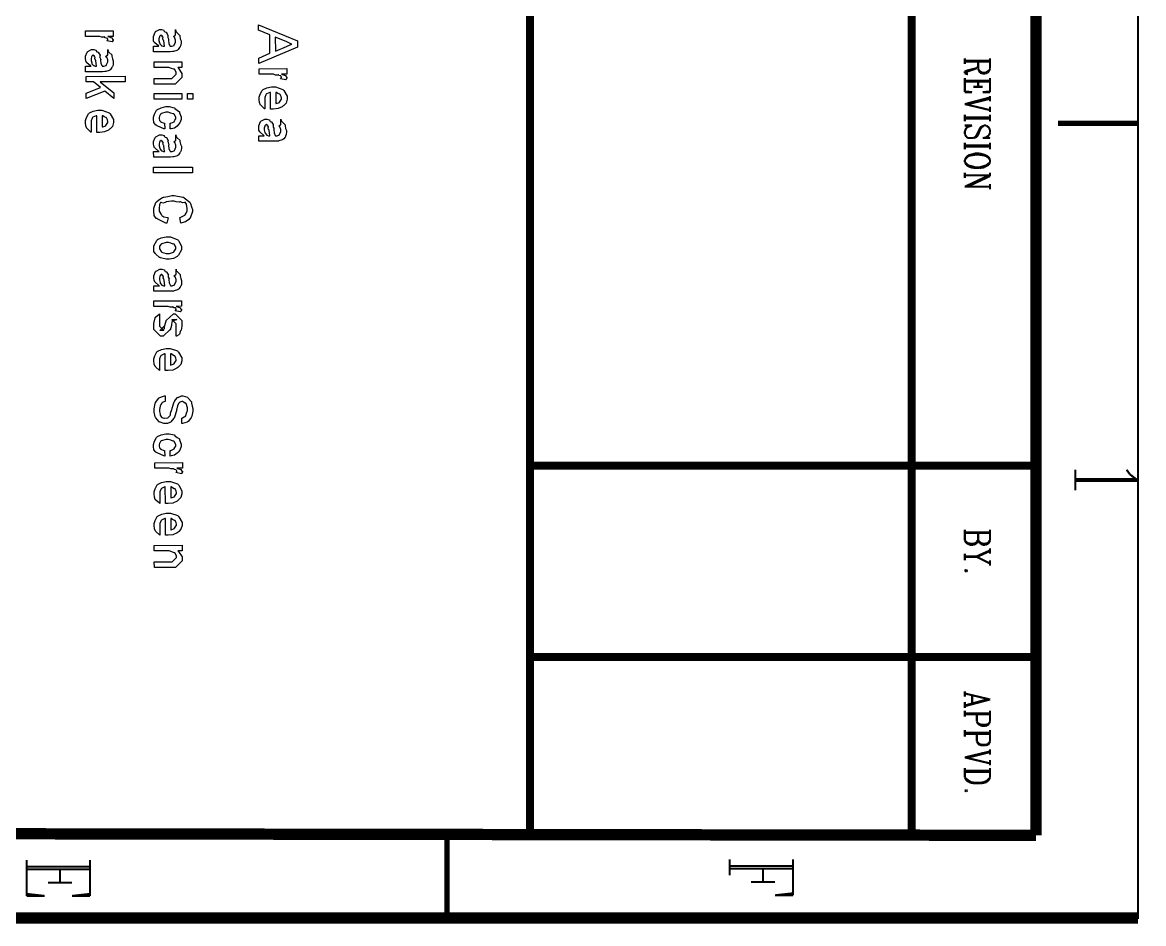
# Model space of a CAD drawing. Extents: x 0.1 to 11.6, y 0.3 to 16.2.
# Drawn here: x 8.778 to 11.584, y 0.296 to 2.551 of the extents above; entities that cross this region are included whole.
import ezdxf

# ---------------------------------------------------------------- set-up
doc = ezdxf.new("R2010")
doc.units = 0
doc.header["$MEASUREMENT"] = 0

msp = doc.modelspace()

# ---------------------------------------------------------------- linework, layer by layer
at = {"color": 0, "const_width": 0.00521}
msp.add_lwpolyline([(0.155, 16.22), (11.57, 16.22), (11.57, 0.31), (0.155, 0.31), (0.155, 16.22)], close=True, dxfattribs=at)
at = {"color": 0}
for points, const_width in [([(11.315, 16.02), (11.315, 0.51666)], 0.02833), ([(10.0483, 0.51834), (10.0483, 4.17503)], 0.02), ([(11.0033, 0.51666), (11.0033, 4.17503)], 0.02), ([(11.1367, 2.46164), (11.1367, 2.44667)], 0.00521), ([(11.2, 2.45503), (11.1367, 2.45503)], 0.00521), ([(11.2, 2.45335), (11.1367, 2.45335)], 0.00521), ([(11.17, 2.44168), (11.1667, 2.43668)], 0.00521), ([(11.17, 2.435), (11.17, 2.45335)], 0.00521), ([(11.2, 2.46164), (11.2, 2.435)], 0.00521), ([(11.14, 2.43001), (11.1367, 2.42833)], 0.00521), ([(11.1367, 2.42833), (11.1367, 2.42333)], 0.00521), ([(11.1367, 2.42333), (11.1433, 2.42165)], 0.00521), ([(11.1367, 2.41168), (11.1367, 2.37668)], 0.00521), ([(11.16, 2.435), (11.14, 2.43001)], 0.00521), ([(11.1433, 2.42833), (11.14, 2.42503)], 0.00521), ([(11.14, 2.42503), (11.14, 2.42333)], 0.00521), ([(11.14, 2.42333), (11.1433, 2.42165)], 0.00521), ([(11.1634, 2.435), (11.1433, 2.42833)], 0.00521), ([(11.1433, 2.42165), (11.145, 2.42165)], 0.00521), ([(11.1667, 2.43668), (11.16, 2.435)], 0.00521), ([(11.1667, 2.43668), (11.1634, 2.435)], 0.00521), ([(11.1733, 2.42833), (11.17, 2.435)], 0.00521), ([(11.1733, 2.43001), (11.17, 2.435)], 0.00521), ([(11.175, 2.42833), (11.1733, 2.43001)], 0.00521), ([(11.175, 2.42503), (11.1733, 2.42833)], 0.00521), ([(11.1816, 2.42503), (11.175, 2.42833)], 0.00521), ([(11.1816, 2.42333), (11.175, 2.42503)], 0.00521), ([(11.1883, 2.42503), (11.1816, 2.42503)], 0.00521), ([(11.1883, 2.42333), (11.1816, 2.42333)], 0.00521), ([(11.1934, 2.42833), (11.1883, 2.42503)], 0.00521), ([(11.1934, 2.42503), (11.1883, 2.42333)], 0.00521), ([(11.1967, 2.43001), (11.1934, 2.42833)], 0.00521), ([(11.1967, 2.42833), (11.1934, 2.42503)], 0.00521), ([(11.2, 2.435), (11.1967, 2.42833)], 0.00521), ([(11.2, 2.435), (11.1967, 2.43001)], 0.00521), ([(11.2, 2.41168), (11.2, 2.37668)], 0.00521), ([(11.2, 2.405), (11.1367, 2.405)], 0.00521), ([(11.2, 2.40332), (11.1367, 2.40332)], 0.00521), ([(11.1816, 2.38997), (11.1583, 2.38997)], 0.00521), ([(11.17, 2.40332), (11.17, 2.38997)], 0.00521), ([(11.155, 2.37668), (11.1367, 2.37831)], 0.00521), ([(11.1367, 2.37668), (11.155, 2.37668)], 0.00521), ([(11.2, 2.36333), (11.1367, 2.34668)], 0.00521), ([(11.2, 2.36003), (11.145, 2.34668)], 0.00521), ([(11.1816, 2.37668), (11.2, 2.37831)], 0.00521), ([(11.2, 2.37668), (11.1816, 2.37668)], 0.00521), ([(11.2, 2.36664), (11.2, 2.35335)], 0.00521), ([(11.2, 2.33165), (11.1367, 2.34668)], 0.00521), ([(11.2, 2.34), (11.2, 2.32667)], 0.00521), ([(11.1367, 2.31999), (11.1367, 2.30333)], 0.00521), ([(11.2, 2.31332), (11.1367, 2.31332)], 0.00521), ([(11.2, 2.31), (11.1367, 2.31)], 0.00521), ([(11.2, 2.31999), (11.2, 2.30333)], 0.00521), ([(11.37, 2.29833), (11.57, 2.29833)], 0.01333), ([(11.155, 2.29335), (11.1367, 2.29335)], 0.00521), ([(11.1367, 2.29335), (11.145, 2.28999)], 0.00521), ([(11.1367, 2.27832), (11.14, 2.28668)], 0.00521), ([(11.1367, 2.27165), (11.1367, 2.27832)], 0.00521), ([(11.14, 2.26497), (11.1367, 2.27165)], 0.00521), ([(11.14, 2.28668), (11.145, 2.28999)], 0.00521), ([(11.145, 2.28999), (11.155, 2.29335)], 0.00521), ([(11.1733, 2.28331), (11.1667, 2.27001)], 0.00521), ([(11.175, 2.28331), (11.17, 2.27001)], 0.00521), ([(11.175, 2.28836), (11.1733, 2.28331)], 0.00521), ([(11.1783, 2.28999), (11.175, 2.28836)], 0.00521), ([(11.1783, 2.28836), (11.175, 2.28331)], 0.00521), ([(11.185, 2.29335), (11.1783, 2.28999)], 0.00521), ([(11.185, 2.29335), (11.1783, 2.28836)], 0.00521), ([(11.19, 2.29335), (11.185, 2.29335)], 0.00521), ([(11.1967, 2.28836), (11.19, 2.29335)], 0.00521), ([(11.2, 2.28168), (11.1967, 2.28836)], 0.00521), ([(11.1967, 2.26833), (11.2, 2.27501)], 0.00521), ([(11.2, 2.27501), (11.2, 2.28168)], 0.00521), ([(11.1367, 2.25), (11.1367, 2.23335)], 0.00521), ([(11.2, 2.24333), (11.1367, 2.24333)], 0.00521), ([(11.145, 2.26167), (11.14, 2.26497)], 0.00521), ([(11.1583, 2.26167), (11.145, 2.26167)], 0.00521), ([(11.1634, 2.26497), (11.1583, 2.26167)], 0.00521), ([(11.1634, 2.26335), (11.1583, 2.26167)], 0.00521), ([(11.1667, 2.27001), (11.1634, 2.26497)], 0.00521), ([(11.1667, 2.26497), (11.1634, 2.26335)], 0.00521), ([(11.17, 2.27001), (11.1667, 2.26497)], 0.00521), ([(11.1816, 2.26167), (11.19, 2.26335)], 0.00521), ([(11.2, 2.26167), (11.1816, 2.26167)], 0.00521), ([(11.19, 2.26335), (11.1967, 2.26833)], 0.00521), ([(11.19, 2.26335), (11.2, 2.26167)], 0.00521), ([(11.2, 2.25), (11.2, 2.23335)], 0.00521), ([(11.2, 2.24001), (11.1367, 2.24001)], 0.00521), ([(11.145, 2.21832), (11.14, 2.21332)], 0.00521), ([(11.145, 2.21669), (11.14, 2.21164)], 0.00521), ([(11.1517, 2.22), (11.145, 2.21832)], 0.00521), ([(11.1517, 2.21832), (11.145, 2.21669)], 0.00521), ([(11.1634, 2.22331), (11.1517, 2.22)], 0.00521), ([(11.1634, 2.22), (11.1517, 2.21832)], 0.00521), ([(11.1733, 2.22331), (11.1634, 2.22331)], 0.00521), ([(11.1733, 2.22), (11.1634, 2.22)], 0.00521), ([(11.185, 2.22), (11.1733, 2.22331)], 0.00521), ([(11.185, 2.21832), (11.1733, 2.22)], 0.00521), ([(11.19, 2.21832), (11.185, 2.22)], 0.00521), ([(11.19, 2.21669), (11.185, 2.21832)], 0.00521), ([(11.1967, 2.21332), (11.19, 2.21832)], 0.00521), ([(11.1967, 2.21164), (11.19, 2.21669)], 0.00521), ([(11.14, 2.21332), (11.1367, 2.20665)], 0.00521), ([(11.14, 2.21164), (11.1367, 2.20665)], 0.00521), ([(11.1367, 2.20665), (11.1367, 2.20167)], 0.00521), ([(11.1367, 2.20167), (11.14, 2.19499)], 0.00521), ([(11.1367, 2.20167), (11.14, 2.19835)], 0.00521), ([(11.14, 2.19835), (11.145, 2.19331)], 0.00521), ([(11.14, 2.19499), (11.145, 2.19168)], 0.00521), ([(11.145, 2.19331), (11.1517, 2.19168)], 0.00521), ([(11.145, 2.19168), (11.1517, 2.18832)], 0.00521), ([(11.1517, 2.19168), (11.1634, 2.18832)], 0.00521), ([(11.1517, 2.18832), (11.1634, 2.18668)], 0.00521), ([(11.1634, 2.18832), (11.1733, 2.18832)], 0.00521), ([(11.1634, 2.18668), (11.1733, 2.18668)], 0.00521), ([(11.1733, 2.18832), (11.185, 2.19168)], 0.00521), ([(11.1733, 2.18668), (11.185, 2.18832)], 0.00521), ([(11.185, 2.19168), (11.19, 2.19331)], 0.00521), ([(11.185, 2.18832), (11.19, 2.19168)], 0.00521), ([(11.19, 2.19331), (11.1967, 2.19835)], 0.00521), ([(11.19, 2.19168), (11.1967, 2.19499)], 0.00521), ([(11.2, 2.20665), (11.1967, 2.21332)], 0.00521), ([(11.2, 2.20665), (11.1967, 2.21164)], 0.00521), ([(11.1967, 2.19499), (11.2, 2.20167)], 0.00521), ([(11.1967, 2.19835), (11.2, 2.20167)], 0.00521), ([(11.2, 2.20167), (11.2, 2.20665)], 0.00521), ([(11.1367, 2.17503), (11.1367, 2.16168)], 0.00521), ([(11.2, 2.16835), (11.1367, 2.16835)], 0.00521), ([(11.1934, 2.16667), (11.1367, 2.13997)], 0.00521), ([(11.2, 2.16667), (11.1433, 2.13997)], 0.00521), ([(11.2, 2.17503), (11.2, 2.16667)], 0.00521), ([(11.2, 2.13997), (11.1367, 2.13997)], 0.00521), ([(11.2, 2.14665), (11.2, 2.13336)], 0.00521), ([(11.315, 1.44168), (10.0483, 1.44168)], 0.02), ([(11.4134, 1.43164), (11.4134, 1.37999)], 0.00521), ([(11.5417, 1.43164), (11.55, 1.41997)], 0.00521), ([(11.565, 1.40831), (11.4134, 1.40831)], 0.00521), ([(11.5717, 1.40332), (11.4134, 1.40332)], 0.00521), ([(11.55, 1.41997), (11.5717, 1.40332)], 0.00521), ([(11.1367, 1.25499), (11.1367, 1.28168)], 0.00521), ([(11.2, 1.27501), (11.1367, 1.27501)], 0.00521), ([(11.2, 1.27333), (11.1367, 1.27333)], 0.00521), ([(11.17, 1.27333), (11.17, 1.25499)], 0.00521), ([(11.2, 1.28168), (11.2, 1.25499)], 0.00521), ([(11.14, 1.24832), (11.1367, 1.25499)], 0.00521), ([(11.14, 1.25168), (11.1367, 1.25499)], 0.00521), ([(11.1433, 1.24832), (11.14, 1.25168)], 0.00521), ([(11.1433, 1.24669), (11.14, 1.24832)], 0.00521), ([(11.15, 1.24669), (11.1433, 1.24832)], 0.00521), ([(11.15, 1.24333), (11.1433, 1.24669)], 0.00521), ([(11.1583, 1.24669), (11.15, 1.24669)], 0.00521), ([(11.1583, 1.24333), (11.15, 1.24333)], 0.00521), ([(11.165, 1.24832), (11.1583, 1.24669)], 0.00521), ([(11.165, 1.24669), (11.1583, 1.24333)], 0.00521), ([(11.1667, 1.25168), (11.165, 1.24832)], 0.00521), ([(11.1667, 1.24832), (11.165, 1.24669)], 0.00521), ([(11.17, 1.25499), (11.1667, 1.24832)], 0.00521), ([(11.17, 1.25499), (11.1667, 1.25168)], 0.00521), ([(11.1733, 1.24832), (11.17, 1.25499)], 0.00521), ([(11.1733, 1.25168), (11.17, 1.25499)], 0.00521), ([(11.1767, 1.24832), (11.1733, 1.25168)], 0.00521), ([(11.1767, 1.24669), (11.1733, 1.24832)], 0.00521), ([(11.1816, 1.24669), (11.1767, 1.24832)], 0.00521), ([(11.1816, 1.24333), (11.1767, 1.24669)], 0.00521), ([(11.1883, 1.24669), (11.1816, 1.24669)], 0.00521), ([(11.1883, 1.24333), (11.1816, 1.24333)], 0.00521), ([(11.195, 1.24832), (11.1883, 1.24669)], 0.00521), ([(11.195, 1.24669), (11.1883, 1.24333)], 0.00521), ([(11.1967, 1.25168), (11.195, 1.24832)], 0.00521), ([(11.1967, 1.24832), (11.195, 1.24669)], 0.00521), ([(11.2, 1.25499), (11.1967, 1.24832)], 0.00521), ([(11.2, 1.25499), (11.1967, 1.25168)], 0.00521), ([(11.2, 1.23497), (11.2, 1.22168)], 0.00521), ([(11.1367, 1.22168), (11.1367, 1.20502)], 0.00521), ([(11.1667, 1.21501), (11.1367, 1.21501)], 0.00521), ([(11.1667, 1.21332), (11.1367, 1.21332)], 0.00521), ([(11.2, 1.22998), (11.1667, 1.21501)], 0.00521), ([(11.2, 1.22835), (11.1667, 1.21332)], 0.00521), ([(11.2, 1.19667), (11.1667, 1.21332)], 0.00521), ([(11.2, 1.20502), (11.2, 1.19168)], 0.00521), ([(11.14, 1.18164), (11.1367, 1.17833)], 0.00521), ([(11.1367, 1.17833), (11.14, 1.17665)], 0.00521), ([(11.1433, 1.17833), (11.14, 1.18164)], 0.00521), ([(11.14, 1.17665), (11.1433, 1.17833)], 0.00521), ([(11.315, 0.96332), (10.0483, 0.96332)], 0.02), ([(11.1367, 0.87668), (11.1367, 0.86334)], 0.00521), ([(11.2, 0.85666), (11.1367, 0.87169)], 0.00521), ([(11.2, 0.85666), (11.1367, 0.84001)], 0.00521), ([(11.1917, 0.85666), (11.1367, 0.84169)], 0.00521), ([(11.1367, 0.84999), (11.1367, 0.83501)], 0.00521), ([(11.155, 0.86664), (11.155, 0.84668)], 0.00521), ([(11.1367, 0.82834), (11.1367, 0.81331)], 0.00521), ([(11.2, 0.82167), (11.1367, 0.82167)], 0.00521), ([(11.2, 0.81999), (11.1367, 0.81999)], 0.00521), ([(11.1667, 0.80165), (11.1667, 0.81999)], 0.00521), ([(11.2, 0.82834), (11.2, 0.80165)], 0.00521), ([(11.17, 0.79498), (11.1667, 0.80165)], 0.00521), ([(11.17, 0.79666), (11.1667, 0.80165)], 0.00521), ([(11.1733, 0.79498), (11.17, 0.79666)], 0.00521), ([(11.1733, 0.79335), (11.17, 0.79498)], 0.00521), ([(11.18, 0.79335), (11.1733, 0.79498)], 0.00521), ([(11.18, 0.78999), (11.1733, 0.79335)], 0.00521), ([(11.1883, 0.79335), (11.18, 0.79335)], 0.00521), ([(11.1883, 0.78999), (11.18, 0.78999)], 0.00521), ([(11.195, 0.79498), (11.1883, 0.79335)], 0.00521), ([(11.195, 0.79335), (11.1883, 0.78999)], 0.00521), ([(11.1967, 0.79666), (11.195, 0.79498)], 0.00521), ([(11.1967, 0.79498), (11.195, 0.79335)], 0.00521), ([(11.2, 0.80165), (11.1967, 0.79498)], 0.00521), ([(11.2, 0.80165), (11.1967, 0.79666)], 0.00521), ([(11.1367, 0.78), (11.1367, 0.76335)], 0.00521), ([(11.2, 0.77333), (11.1367, 0.77333)], 0.00521), ([(11.2, 0.77002), (11.1367, 0.77002)], 0.00521), ([(11.1667, 0.75168), (11.1667, 0.77002)], 0.00521), ([(11.2, 0.78), (11.2, 0.75168)], 0.00521), ([(11.17, 0.74501), (11.1667, 0.75168)], 0.00521), ([(11.17, 0.74832), (11.1667, 0.75168)], 0.00521), ([(11.1733, 0.74501), (11.17, 0.74832)], 0.00521), ([(11.1733, 0.74333), (11.17, 0.74501)], 0.00521), ([(11.18, 0.74333), (11.1733, 0.74501)], 0.00521), ([(11.18, 0.74164), (11.1733, 0.74333)], 0.00521), ([(11.1883, 0.74333), (11.18, 0.74333)], 0.00521), ([(11.1883, 0.74164), (11.18, 0.74164)], 0.00521), ([(11.195, 0.74501), (11.1883, 0.74333)], 0.00521), ([(11.195, 0.74333), (11.1883, 0.74164)], 0.00521), ([(11.1967, 0.74832), (11.195, 0.74501)], 0.00521), ([(11.1967, 0.74501), (11.195, 0.74333)], 0.00521), ([(11.2, 0.75168), (11.1967, 0.74501)], 0.00521), ([(11.2, 0.75168), (11.1967, 0.74832)], 0.00521), ([(11.2, 0.73166), (11.2, 0.71832)], 0.00521), ([(11.2, 0.72667), (11.1367, 0.71164)], 0.00521), ([(11.2, 0.69667), (11.1367, 0.71164)], 0.00521), ([(11.2, 0.72499), (11.1467, 0.71164)], 0.00521), ([(11.2, 0.70502), (11.2, 0.69168)], 0.00521), ([(11.1367, 0.66168), (11.1367, 0.685)], 0.00521), ([(11.2, 0.67833), (11.1367, 0.67833)], 0.00521), ([(11.2, 0.67502), (11.1367, 0.67502)], 0.00521), ([(11.2, 0.685), (11.2, 0.66168)], 0.00521), ([(11.14, 0.655), (11.1367, 0.66168)], 0.00521), ([(11.14, 0.65831), (11.1367, 0.66168)], 0.00521), ([(11.1467, 0.65332), (11.14, 0.65831)], 0.00521), ([(11.1467, 0.65001), (11.14, 0.655)], 0.00521), ([(11.1517, 0.65001), (11.1467, 0.65332)], 0.00521), ([(11.1517, 0.64833), (11.1467, 0.65001)], 0.00521), ([(11.1617, 0.64833), (11.1517, 0.65001)], 0.00521), ([(11.1617, 0.64665), (11.1517, 0.64833)], 0.00521), ([(11.1767, 0.64833), (11.1617, 0.64833)], 0.00521), ([(11.1767, 0.64665), (11.1617, 0.64665)], 0.00521), ([(11.185, 0.65001), (11.1767, 0.64833)], 0.00521), ([(11.185, 0.64833), (11.1767, 0.64665)], 0.00521), ([(11.1917, 0.65332), (11.185, 0.65001)], 0.00521), ([(11.1917, 0.65001), (11.185, 0.64833)], 0.00521), ([(11.1967, 0.65831), (11.1917, 0.65332)], 0.00521), ([(11.1967, 0.655), (11.1917, 0.65001)], 0.00521), ([(11.2, 0.66168), (11.1967, 0.655)], 0.00521), ([(11.2, 0.66168), (11.1967, 0.65831)], 0.00521), ([(11.14, 0.62999), (11.1367, 0.62831)], 0.00521), ([(11.1367, 0.62831), (11.14, 0.62668)], 0.00521), ([(11.1433, 0.62831), (11.14, 0.62999)], 0.00521), ([(11.14, 0.62668), (11.1433, 0.62831)], 0.00521), ([(11.315, 0.51666), (0.39833, 0.53331)], 0.02833), ([(9.84, 0.50998), (9.84, 0.31)], 0.01333), ([(8.78836, 0.45502), (8.78836, 0.36502)], 0.00521), ([(8.94667, 0.45502), (8.94667, 0.36502)], 0.00521), ([(10.5483, 0.45665), (10.5483, 0.41667)], 0.00521), ([(10.7067, 0.45665), (10.7067, 0.36664)], 0.00521), ([(8.94667, 0.43831), (8.78836, 0.43831)], 0.00521), ([(8.94667, 0.43164), (8.78836, 0.43164)], 0.00521), ([(8.87169, 0.43164), (8.87169, 0.39833)], 0.00521), ([(10.7067, 0.44), (10.5483, 0.44)], 0.00521), ([(10.7067, 0.43332), (10.5483, 0.43332)], 0.00521), ([(10.6317, 0.43332), (10.6317, 0.40001)], 0.00521), ([(8.90169, 0.39833), (8.84169, 0.39833)], 0.00521), ([(10.6617, 0.40001), (10.6017, 0.40001)], 0.00521), ([(8.83333, 0.36502), (8.78836, 0.37001)], 0.00521), ([(8.78836, 0.36502), (8.83333, 0.36502)], 0.00521), ([(8.90169, 0.36502), (8.94667, 0.37001)], 0.00521), ([(8.94667, 0.36502), (8.90169, 0.36502)], 0.00521), ([(10.6617, 0.36664), (10.7067, 0.37169)], 0.00521), ([(10.7067, 0.36664), (10.6617, 0.36664)], 0.00521), ([(11.57, 0.31), (0.155, 0.31)], 0.02833)]:
    msp.add_lwpolyline(points, dxfattribs=dict(at, const_width=const_width))
for points in [[(8.93549, 2.52983), (9.00493, 2.53006), (9.00493, 2.51617), (8.99104, 2.51594), (8.99246, 2.51563), (9.00168, 2.51258), (9.00211, 2.51226), (9.00185, 2.51172), (9.00282, 2.50922), (9.00493, 2.50874), (9.00493, 2.50857), (9.00493, 2.507), (9.00256, 2.50282), (9.00211, 2.50228), (8.98844, 2.50489), (8.98844, 2.50489), (8.99104, 2.50797), (8.99104, 2.509), (8.99104, 2.509), (8.98921, 2.51226), (8.98887, 2.51247), (8.98801, 2.5121), (8.98475, 2.51258), (8.98335, 2.51476), (8.98281, 2.51486), (8.98144, 2.51406), (8.97586, 2.51411), (8.97131, 2.51594), (8.96978, 2.51594), (8.93549, 2.51594), (8.93549, 2.52983)], [(9.11936, 2.49137), (9.11806, 2.49214), (9.10906, 2.50028), (9.10851, 2.50114), (9.10775, 2.50119), (9.10585, 2.50537), (9.10547, 2.51069), (9.10547, 2.51243), (9.10547, 2.51628), (9.1096, 2.52696), (9.11046, 2.52783), (9.11089, 2.528), (9.1205, 2.53304), (9.12369, 2.53304), (9.12582, 2.53304), (9.13151, 2.53142), (9.13217, 2.53108), (9.13194, 2.53039), (9.134, 2.52735), (9.13786, 2.52642), (9.13824, 2.52588), (9.13818, 2.52479), (9.14171, 2.51921), (9.14193, 2.5185), (9.14144, 2.51731), (9.14149, 2.51307), (9.14328, 2.51036), (9.14344, 2.50939), (9.14285, 2.50706), (9.14382, 2.49832), (9.14675, 2.49235), (9.14714, 2.49137), (9.14774, 2.49137), (9.14903, 2.49137), (9.14953, 2.49137), (9.15158, 2.49137), (9.15733, 2.49354), (9.15776, 2.49397), (9.15739, 2.49442), (9.16103, 2.50206), (9.16103, 2.50461), (9.16103, 2.50711), (9.15847, 2.51406), (9.15799, 2.5146), (9.1575, 2.51454), (9.15582, 2.51611), (9.15999, 2.51893), (9.16103, 2.51915), (9.16103, 2.53304), (9.16097, 2.53304), (9.16174, 2.52875), (9.16254, 2.52826), (9.16342, 2.52696), (9.17111, 2.51958), (9.17165, 2.5185), (9.17133, 2.51644), (9.17275, 2.50982), (9.17492, 2.50493), (9.17492, 2.50331), (9.17492, 2.50103), (9.17426, 2.49419), (9.17275, 2.4905), (9.17231, 2.48964), (9.17117, 2.48813), (9.16781, 2.48346), (9.16601, 2.48199), (9.16536, 2.48161), (9.16428, 2.48085), (9.15597, 2.47831), (9.15494, 2.47814), (9.15364, 2.47797), (9.14763, 2.47749), (9.14561, 2.47749), (9.13454, 2.47749), (9.13015, 2.47749), (9.12022, 2.47749), (9.11697, 2.47749), (9.11415, 2.47749), (9.10781, 2.47749), (9.10568, 2.47749), (9.10547, 2.49137), (9.10894, 2.49137), (9.11675, 2.49137), (9.11936, 2.49137)], [(9.36882, 2.54542), (9.46604, 2.50504), (9.46604, 2.48899), (9.36903, 2.44819), (9.36903, 2.46208), (9.39681, 2.47379), (9.3966, 2.51981), (9.36882, 2.53153), (9.36882, 2.54542)], [(9.13325, 2.49137), (9.13303, 2.49224), (9.13118, 2.50472), (9.13108, 2.50635), (9.13015, 2.50706), (9.12896, 2.51107), (9.12989, 2.514), (9.12978, 2.51438), (9.12939, 2.51426), (9.12765, 2.51525), (9.12804, 2.51764), (9.12782, 2.51785), (9.12739, 2.51753), (9.12537, 2.51731), (9.12506, 2.51915), (9.125, 2.51915), (9.12397, 2.51915), (9.12115, 2.51699), (9.12088, 2.51654), (9.1205, 2.51514), (9.11936, 2.51004), (9.11936, 2.50831), (9.11936, 2.50597), (9.12099, 2.49968), (9.12131, 2.49897), (9.12147, 2.49767), (9.12543, 2.49322), (9.12587, 2.49289), (9.12587, 2.49289), (9.12993, 2.49137), (9.13129, 2.49137), (9.13325, 2.49137)], [(9.41049, 2.51417), (9.41069, 2.47944), (9.43826, 2.49115), (9.44032, 2.49192), (9.45187, 2.4969), (9.45215, 2.49701), (9.45122, 2.49681), (9.43913, 2.50244), (9.43761, 2.5031), (9.41049, 2.51417)], [(8.94943, 2.4414), (8.94814, 2.44217), (8.93913, 2.45031), (8.93858, 2.45117), (8.93782, 2.45122), (8.93593, 2.4554), (8.93554, 2.46072), (8.93554, 2.46246), (8.93554, 2.46631), (8.93967, 2.477), (8.94054, 2.47786), (8.94097, 2.47803), (8.95057, 2.48307), (8.95378, 2.48307), (8.95589, 2.48307), (8.96158, 2.48144), (8.96224, 2.48113), (8.96203, 2.48042), (8.96408, 2.47738), (8.96793, 2.47646), (8.96832, 2.47592), (8.96826, 2.47483), (8.97179, 2.46924), (8.972, 2.46853), (8.97151, 2.46733), (8.97157, 2.46311), (8.97336, 2.46039), (8.97353, 2.45942), (8.97293, 2.45708), (8.9739, 2.44835), (8.97683, 2.44239), (8.97721, 2.4414), (8.97781, 2.4414), (8.97911, 2.4414), (8.9796, 2.4414), (8.98167, 2.4414), (8.98742, 2.44358), (8.98785, 2.44401), (8.98747, 2.44444), (8.9911, 2.4521), (8.9911, 2.45464), (8.9911, 2.45714), (8.98856, 2.46408), (8.98807, 2.46463), (8.98757, 2.46457), (8.98589, 2.46615), (8.99007, 2.46897), (8.9911, 2.46918), (8.9911, 2.48307), (8.99104, 2.48307), (8.99181, 2.47879), (8.99262, 2.47831), (8.99349, 2.477), (9.00119, 2.46963), (9.00174, 2.46853), (9.00142, 2.46647), (9.00282, 2.45985), (9.00499, 2.45497), (9.00499, 2.45335), (9.00499, 2.45107), (9.00433, 2.44422), (9.00282, 2.44054), (9.00239, 2.43967), (9.00125, 2.43815), (8.99789, 2.43349), (8.9961, 2.43203), (8.99544, 2.43164), (8.99436, 2.43087), (8.98606, 2.42833), (8.98503, 2.42817), (8.98372, 2.428), (8.97769, 2.42751), (8.97569, 2.42751), (8.96463, 2.42751), (8.96024, 2.42751), (8.95031, 2.42751), (8.94706, 2.42751), (8.94422, 2.42751), (8.93787, 2.42751), (8.93576, 2.42751), (8.93554, 2.4414), (8.93901, 2.4414), (8.94683, 2.4414), (8.94943, 2.4414)], [(8.96332, 2.4414), (8.96311, 2.44228), (8.96126, 2.45475), (8.96115, 2.45637), (8.96024, 2.45708), (8.95904, 2.4611), (8.95996, 2.46403), (8.95985, 2.46442), (8.95947, 2.46431), (8.95774, 2.46528), (8.95811, 2.46767), (8.9579, 2.46789), (8.95746, 2.46756), (8.95546, 2.46733), (8.95512, 2.46918), (8.95508, 2.46918), (8.95404, 2.46918), (8.95122, 2.46701), (8.95096, 2.46658), (8.95057, 2.46517), (8.94943, 2.46007), (8.94943, 2.45833), (8.94943, 2.456), (8.95107, 2.44971), (8.95139, 2.449), (8.95156, 2.44769), (8.95551, 2.44325), (8.95594, 2.44293), (8.95594, 2.44293), (8.96001, 2.4414), (8.96137, 2.4414), (8.96332, 2.4414)], [(9.10704, 2.45226), (9.17649, 2.45247), (9.17649, 2.43858), (9.16629, 2.43838), (9.16764, 2.43728), (9.17649, 2.42312), (9.17649, 2.4184), (9.17649, 2.41363), (9.15999, 2.39671), (9.14893, 2.39671), (9.10726, 2.39671), (9.10704, 2.4106), (9.14567, 2.4106), (9.15153, 2.4106), (9.1626, 2.42165), (9.1626, 2.42275), (9.1626, 2.42551), (9.15896, 2.43306), (9.15826, 2.43381), (9.15674, 2.43381), (9.15072, 2.43608), (9.14399, 2.43838), (9.14176, 2.43838), (9.10704, 2.43838), (9.10704, 2.45226)], [(8.93713, 2.41618), (9.03435, 2.41639), (9.03435, 2.4025), (8.97206, 2.40229), (9.00657, 2.37451), (9.00657, 2.36083), (8.98421, 2.37885), (8.93713, 2.36062), (8.93713, 2.37429), (8.97271, 2.38797), (8.95535, 2.40229), (8.93713, 2.40229), (8.93713, 2.41618)], [(9.37039, 2.43522), (9.43983, 2.43544), (9.43983, 2.42156), (9.42594, 2.42133), (9.42736, 2.42101), (9.43658, 2.41797), (9.43701, 2.41764), (9.43674, 2.4171), (9.43772, 2.41461), (9.43983, 2.41411), (9.43983, 2.41396), (9.43983, 2.41237), (9.43744, 2.40821), (9.43701, 2.40767), (9.42333, 2.41026), (9.42333, 2.41026), (9.42594, 2.41336), (9.42594, 2.41439), (9.42594, 2.41439), (9.4241, 2.41764), (9.42378, 2.41786), (9.4229, 2.41749), (9.41965, 2.41797), (9.41824, 2.42014), (9.41769, 2.42025), (9.41635, 2.41943), (9.41075, 2.41949), (9.40619, 2.42133), (9.40468, 2.42133), (9.37039, 2.42133), (9.37039, 2.43522)], [(9.38439, 2.34819), (9.3846, 2.33475), (9.38346, 2.33512), (9.37483, 2.34293), (9.37418, 2.34407), (9.37326, 2.3444), (9.37093, 2.35053), (9.3705, 2.35856), (9.3705, 2.36122), (9.3705, 2.36382), (9.37267, 2.37153), (9.37787, 2.38097), (9.37939, 2.38226), (9.38015, 2.38303), (9.38911, 2.38721), (9.40067, 2.38986), (9.40457, 2.38986), (9.41108, 2.38986), (9.4291, 2.38357), (9.43061, 2.38226), (9.43175, 2.38047), (9.43994, 2.36654), (9.43994, 2.36187), (9.43994, 2.35872), (9.43739, 2.34928), (9.43158, 2.34343), (9.42996, 2.34212), (9.42796, 2.34017), (9.41738, 2.33529), (9.40565, 2.33431), (9.40175, 2.33431), (9.40093, 2.33431), (9.39908, 2.33431), (9.39849, 2.33431), (9.39828, 2.37597), (9.39714, 2.37592), (9.38846, 2.37213), (9.38786, 2.37142), (9.38699, 2.36996), (9.38439, 2.36344), (9.38439, 2.36122), (9.38439, 2.35926), (9.38439, 2.35487), (9.38439, 2.3534), (9.38439, 2.35211), (9.38439, 2.34918), (9.38439, 2.34819)], [(9.10721, 2.37294), (9.17665, 2.37315), (9.17665, 2.35926), (9.10721, 2.35906), (9.10721, 2.37294)], [(9.19054, 2.37315), (9.20443, 2.37315), (9.20443, 2.35926), (9.19054, 2.35926), (9.19054, 2.37315)], [(9.41217, 2.37597), (9.41217, 2.34819), (9.41314, 2.34831), (9.42074, 2.35101), (9.42128, 2.35146), (9.42128, 2.35183), (9.42606, 2.35938), (9.42606, 2.36187), (9.42606, 2.36187), (9.42507, 2.36556), (9.42279, 2.37099), (9.42214, 2.37164), (9.42079, 2.37153), (9.4165, 2.37353), (9.41319, 2.37592), (9.41217, 2.37597)], [(8.94971, 2.28982), (8.94992, 2.27636), (8.94878, 2.27675), (8.94015, 2.28456), (8.9395, 2.28569), (8.93858, 2.28603), (8.93625, 2.29215), (8.93582, 2.30018), (8.93582, 2.30285), (8.93582, 2.30544), (8.93799, 2.31315), (8.94319, 2.3226), (8.94472, 2.32389), (8.94547, 2.32465), (8.95443, 2.32883), (8.96599, 2.33149), (8.96989, 2.33149), (8.9764, 2.33149), (8.99442, 2.32519), (8.99593, 2.32389), (8.99707, 2.3221), (9.00526, 2.30817), (9.00526, 2.30349), (9.00526, 2.30035), (9.00271, 2.2909), (8.9969, 2.28504), (8.99528, 2.28375), (8.99328, 2.28179), (8.98269, 2.27692), (8.97097, 2.27593), (8.96707, 2.27593), (8.96625, 2.27593), (8.9644, 2.27593), (8.96381, 2.27593), (8.9636, 2.3176), (8.96246, 2.31754), (8.95378, 2.31375), (8.95318, 2.31304), (8.95231, 2.31158), (8.94971, 2.30507), (8.94971, 2.30285), (8.94971, 2.30089), (8.94971, 2.2965), (8.94971, 2.29503), (8.94971, 2.29372), (8.94971, 2.29079), (8.94971, 2.28982)], [(9.13362, 2.29867), (9.13385, 2.28478), (9.13162, 2.2851), (9.11447, 2.29249), (9.11322, 2.29368), (9.11137, 2.29417), (9.10678, 2.30057), (9.10585, 2.3086), (9.10585, 2.31125), (9.10585, 2.31386), (9.10801, 2.32167), (9.11322, 2.33122), (9.11475, 2.33251), (9.11544, 2.33333), (9.12446, 2.33768), (9.13633, 2.34033), (9.14036, 2.34033), (9.14501, 2.34033), (9.15767, 2.33746), (9.15901, 2.33686), (9.1594, 2.33544), (9.16471, 2.33128), (9.17051, 2.32764), (9.17117, 2.32644), (9.17101, 2.32525), (9.17529, 2.31461), (9.17529, 2.31104), (9.17469, 2.30826), (9.17128, 2.29986), (9.16726, 2.29482), (9.16639, 2.29368), (9.16504, 2.29178), (9.15836, 2.28689), (9.1499, 2.2851), (9.14774, 2.28478), (9.14751, 2.29867), (9.14865, 2.29889), (9.15733, 2.30268), (9.15793, 2.30322), (9.15782, 2.30328), (9.15918, 2.30626), (9.1614, 2.30985), (9.1614, 2.31104), (9.1614, 2.31381), (9.15722, 2.3214), (9.15642, 2.3221), (9.15483, 2.32206), (9.14882, 2.32422), (9.14262, 2.32644), (9.14057, 2.32644), (9.13661, 2.32644), (9.12554, 2.32319), (9.12472, 2.32254), (9.12353, 2.32113), (9.12033, 2.31657), (9.11974, 2.3131), (9.11974, 2.3119), (9.11974, 2.31033), (9.12056, 2.3055), (9.12244, 2.30382), (9.12299, 2.30322), (9.12326, 2.30225), (9.13243, 2.29883), (9.13362, 2.29867)], [(8.97749, 2.3176), (8.97749, 2.28982), (8.97846, 2.28993), (8.98606, 2.29264), (8.9866, 2.29308), (8.9866, 2.29346), (8.99138, 2.301), (8.99138, 2.3035), (8.99138, 2.3035), (8.99039, 2.30718), (8.98811, 2.31261), (8.98747, 2.31326), (8.98611, 2.31315), (8.98182, 2.31515), (8.97851, 2.31754), (8.97749, 2.3176)], [(9.38308, 2.26747), (9.38178, 2.26824), (9.37278, 2.27636), (9.37224, 2.27724), (9.37147, 2.27729), (9.36957, 2.28147), (9.36919, 2.28679), (9.36919, 2.28853), (9.36919, 2.29237), (9.37332, 2.30306), (9.37418, 2.30393), (9.37463, 2.3041), (9.38422, 2.30914), (9.38742, 2.30914), (9.38954, 2.30914), (9.39524, 2.30751), (9.39589, 2.30718), (9.39567, 2.30647), (9.39774, 2.30344), (9.40158, 2.30251), (9.40196, 2.30197), (9.40192, 2.30089), (9.40543, 2.29531), (9.40565, 2.2946), (9.40517, 2.2934), (9.40522, 2.28917), (9.40701, 2.28646), (9.40717, 2.28549), (9.40657, 2.28315), (9.40756, 2.27442), (9.41049, 2.26844), (9.41086, 2.26747), (9.41146, 2.26747), (9.41276, 2.26747), (9.41325, 2.26747), (9.41531, 2.26747), (9.42106, 2.26964), (9.4215, 2.27007), (9.42111, 2.27051), (9.42475, 2.27815), (9.42475, 2.28071), (9.42475, 2.28321), (9.42219, 2.29015), (9.42171, 2.29069), (9.42122, 2.29064), (9.41954, 2.29221), (9.42372, 2.29503), (9.42475, 2.29525), (9.42475, 2.30914), (9.42469, 2.30914), (9.42546, 2.30485), (9.42626, 2.30436), (9.42714, 2.30306), (9.43485, 2.29568), (9.43539, 2.2946), (9.43506, 2.29254), (9.43647, 2.28592), (9.43864, 2.28103), (9.43864, 2.2794), (9.43864, 2.27713), (9.43799, 2.27029), (9.43647, 2.2666), (9.43603, 2.26574), (9.4349, 2.26421), (9.43153, 2.25956), (9.42974, 2.25808), (9.4291, 2.25771), (9.428, 2.25694), (9.41971, 2.2544), (9.41868, 2.25424), (9.41738, 2.25407), (9.41135, 2.25358), (9.40935, 2.25358), (9.39828, 2.25358), (9.39388, 2.25358), (9.38396, 2.25358), (9.38069, 2.25358), (9.37787, 2.25358), (9.37153, 2.25358), (9.36942, 2.25358), (9.36919, 2.26747), (9.37267, 2.26747), (9.38049, 2.26747), (9.38308, 2.26747)], [(9.39697, 2.26747), (9.39675, 2.26833), (9.39492, 2.28082), (9.39481, 2.28244), (9.39388, 2.28315), (9.39268, 2.28717), (9.39361, 2.2901), (9.3935, 2.29047), (9.39312, 2.29036), (9.39139, 2.29135), (9.39176, 2.29372), (9.39154, 2.29394), (9.39111, 2.29363), (9.38911, 2.2934), (9.38878, 2.29525), (9.38872, 2.29525), (9.38769, 2.29525), (9.38488, 2.29307), (9.3846, 2.29264), (9.38422, 2.29124), (9.38308, 2.28614), (9.38308, 2.2844), (9.38308, 2.28207), (9.38471, 2.27578), (9.38504, 2.27507), (9.38519, 2.27376), (9.38917, 2.26932), (9.3896, 2.26899), (9.3896, 2.26899), (9.39367, 2.26747), (9.39501, 2.26747), (9.39697, 2.26747)], [(9.11985, 2.22786), (9.11854, 2.22862), (9.10954, 2.23676), (9.109, 2.23762), (9.10824, 2.23768), (9.10633, 2.24186), (9.10596, 2.24718), (9.10596, 2.24892), (9.10596, 2.25276), (9.11008, 2.26346), (9.11094, 2.26432), (9.11139, 2.26449), (9.12099, 2.26953), (9.12418, 2.26953), (9.12631, 2.26953), (9.132, 2.2679), (9.13265, 2.26758), (9.13243, 2.26687), (9.1345, 2.26383), (9.13835, 2.26292), (9.13872, 2.26238), (9.13867, 2.26128), (9.14219, 2.25569), (9.14242, 2.25499), (9.14193, 2.25379), (9.14199, 2.24957), (9.14378, 2.24685), (9.14393, 2.24588), (9.14333, 2.24354), (9.14432, 2.23481), (9.14725, 2.22885), (9.14763, 2.22786), (9.14822, 2.22786), (9.14953, 2.22786), (9.15001, 2.22786), (9.15207, 2.22786), (9.15782, 2.23004), (9.15826, 2.23047), (9.15788, 2.2309), (9.16151, 2.23856), (9.16151, 2.2411), (9.16151, 2.2436), (9.15896, 2.25054), (9.15847, 2.25108), (9.15799, 2.25103), (9.15631, 2.25261), (9.16049, 2.25543), (9.16151, 2.25564), (9.16151, 2.26953), (9.16146, 2.26953), (9.16222, 2.26525), (9.16303, 2.26475), (9.1639, 2.26346), (9.1716, 2.25608), (9.17214, 2.25499), (9.17182, 2.25293), (9.17324, 2.24631), (9.1754, 2.24143), (9.1754, 2.23981), (9.1754, 2.23753), (9.17475, 2.23068), (9.17324, 2.227), (9.17279, 2.22613), (9.17165, 2.22461), (9.16829, 2.21994), (9.1665, 2.21847), (9.16585, 2.2181), (9.16476, 2.21735), (9.15647, 2.21479), (9.15543, 2.21463), (9.15414, 2.21446), (9.14811, 2.21397), (9.1461, 2.21397), (9.13504, 2.21397), (9.13064, 2.21397), (9.12071, 2.21397), (9.11746, 2.21397), (9.11464, 2.21397), (9.10829, 2.21397), (9.10618, 2.21397), (9.10596, 2.22786), (9.10943, 2.22786), (9.11724, 2.22786), (9.11985, 2.22786)], [(9.13374, 2.22786), (9.13351, 2.22874), (9.13167, 2.24121), (9.13157, 2.24283), (9.13064, 2.24354), (9.12944, 2.24756), (9.13038, 2.25049), (9.13026, 2.25088), (9.12989, 2.25076), (9.12815, 2.25174), (9.12853, 2.25412), (9.12831, 2.25435), (9.12787, 2.25401), (9.12587, 2.25379), (9.12554, 2.25564), (9.12549, 2.25564), (9.12446, 2.25564), (9.12164, 2.25347), (9.12136, 2.25304), (9.12099, 2.25163), (9.11985, 2.24653), (9.11985, 2.24479), (9.11985, 2.24246), (9.12147, 2.23617), (9.12179, 2.23546), (9.12196, 2.23415), (9.12592, 2.22971), (9.12636, 2.22939), (9.12636, 2.22939), (9.13043, 2.22786), (9.13178, 2.22786), (9.13374, 2.22786)], [(9.10607, 2.18875), (9.20329, 2.18896), (9.20329, 2.17508), (9.10607, 2.17486), (9.10607, 2.18875)], [(9.14225, 2.06239), (9.13943, 2.0485), (9.13628, 2.04904), (9.11632, 2.05881), (9.1149, 2.06022), (9.11274, 2.06065), (9.10736, 2.06819), (9.10622, 2.079), (9.10622, 2.08106), (9.10622, 2.08621), (9.11128, 2.10038), (9.11231, 2.10167), (9.11285, 2.10206), (9.11919, 2.10731), (9.12836, 2.11317), (9.13032, 2.11382), (9.1314, 2.11372), (9.14117, 2.11572), (9.15192, 2.11794), (9.15549, 2.11794), (9.15728, 2.118), (9.17925, 2.11421), (9.1811, 2.11339), (9.18246, 2.11182), (9.19683, 2.1014), (9.19781, 2.09993), (9.19803, 2.09765), (9.20096, 2.08942), (9.20344, 2.08268), (9.20344, 2.0804), (9.20344, 2.07807), (9.19715, 2.06158), (9.19586, 2.06022), (9.19407, 2.05789), (9.18588, 2.05181), (9.17665, 2.04926), (9.17437, 2.04872), (9.17176, 2.06261), (9.17247, 2.06299), (9.18451, 2.06879), (9.18522, 2.06956), (9.18511, 2.06972), (9.18722, 2.07389), (9.18956, 2.07943), (9.18956, 2.08126), (9.18956, 2.08512), (9.18832, 2.09657), (9.18522, 2.10163), (9.18479, 2.10146), (9.18349, 2.10047), (9.178, 2.0995), (9.17329, 2.10178), (9.17199, 2.10211), (9.16982, 2.10146), (9.16254, 2.10211), (9.15722, 2.10406), (9.15549, 2.10406), (9.15072, 2.10406), (9.13775, 2.1021), (9.13639, 2.10167), (9.13493, 2.10042), (9.12885, 2.09874), (9.12468, 2.10053), (9.12403, 2.10081), (9.12304, 2.10021), (9.12061, 2.0956), (9.12011, 2.0855), (9.12011, 2.08214), (9.12011, 2.07899), (9.12478, 2.07042), (9.12576, 2.06956), (9.12619, 2.06808), (9.13194, 2.06429), (9.1404, 2.06272), (9.14225, 2.06239)], [(9.14111, 2.01454), (9.14794, 2.01454), (9.16694, 2.00694), (9.16846, 2.00543), (9.16911, 2.00379), (9.17583, 1.99121), (9.17583, 1.98699), (9.17583, 1.98199), (9.1684, 1.96832), (9.16694, 1.96701), (9.16504, 1.965), (9.15565, 1.96001), (9.14556, 1.95899), (9.14219, 1.95899), (9.13715, 1.95899), (9.12321, 1.96192), (9.12201, 1.96246), (9.12061, 1.96278), (9.11117, 1.97136), (9.11051, 1.97244), (9.10965, 1.97244), (9.10688, 1.97765), (9.10639, 1.98449), (9.10639, 1.98676), (9.10639, 1.99181), (9.11376, 2.00564), (9.11529, 2.00694), (9.116, 2.00771), (9.12506, 2.01187), (9.1371, 2.01454), (9.14111, 2.01454)], [(9.14111, 2.00065), (9.13721, 2.00065), (9.12636, 1.9974), (9.12549, 1.99675), (9.12429, 1.99539), (9.12093, 1.9911), (9.12028, 1.98785), (9.12028, 1.98676), (9.12028, 1.98426), (9.12463, 1.97743), (9.12549, 1.97678), (9.12592, 1.97581), (9.13764, 1.97287), (9.14154, 1.97287), (9.14535, 1.97287), (9.15588, 1.97635), (9.15674, 1.977), (9.15685, 1.97732), (9.16194, 1.98443), (9.16194, 1.98676), (9.16194, 1.98926), (9.15761, 1.9961), (9.15674, 1.99675), (9.15511, 1.99658), (9.14908, 1.99849), (9.14307, 2.00065), (9.14111, 2.00065)], [(9.12044, 1.89208), (9.11914, 1.89285), (9.11014, 1.90099), (9.1096, 1.90185), (9.10883, 1.9019), (9.10693, 1.90608), (9.10656, 1.9114), (9.10656, 1.91314), (9.10656, 1.91699), (9.11068, 1.92768), (9.11154, 1.92854), (9.11199, 1.92871), (9.12158, 1.93375), (9.12478, 1.93376), (9.1269, 1.93375), (9.1326, 1.93213), (9.13325, 1.93181), (9.13303, 1.9311), (9.1351, 1.92806), (9.13894, 1.92714), (9.13932, 1.9266), (9.13926, 1.92551), (9.14279, 1.91992), (9.14301, 1.91921), (9.14253, 1.91803), (9.14258, 1.91379), (9.14438, 1.91108), (9.14453, 1.9101), (9.14393, 1.90776), (9.14492, 1.89903), (9.14785, 1.89307), (9.14822, 1.8921), (9.14882, 1.89208), (9.15013, 1.8921), (9.15061, 1.89208), (9.15267, 1.89208), (9.15842, 1.89426), (9.15886, 1.89469), (9.15847, 1.89513), (9.16211, 1.90278), (9.16211, 1.90532), (9.16211, 1.90782), (9.15956, 1.91476), (9.15907, 1.91531), (9.15858, 1.91525), (9.1569, 1.91683), (9.16108, 1.91965), (9.16211, 1.91986), (9.16211, 1.93375), (9.16206, 1.93375), (9.16282, 1.92947), (9.16363, 1.92899), (9.1645, 1.92768), (9.17219, 1.92031), (9.17274, 1.91922), (9.17242, 1.91715), (9.17383, 1.91054), (9.176, 1.90565), (9.176, 1.90403), (9.176, 1.90175), (9.17535, 1.8949), (9.17383, 1.89122), (9.17339, 1.89035), (9.17225, 1.88883), (9.16889, 1.88417), (9.1671, 1.88271), (9.16644, 1.88232), (9.16536, 1.88157), (9.15707, 1.87901), (9.15603, 1.87885), (9.15474, 1.87869), (9.14871, 1.87819), (9.14671, 1.87819), (9.13564, 1.87819), (9.13124, 1.87819), (9.12131, 1.87819), (9.11806, 1.87821), (9.11524, 1.87819), (9.10889, 1.87819), (9.10678, 1.87819), (9.10656, 1.89208), (9.11003, 1.89208), (9.11783, 1.89208), (9.12044, 1.89208)], [(9.13433, 1.89208), (9.13411, 1.89296), (9.13226, 1.90543), (9.13217, 1.90706), (9.13124, 1.90776), (9.13004, 1.91178), (9.13097, 1.91471), (9.13086, 1.9151), (9.13049, 1.91499), (9.12875, 1.91596), (9.12913, 1.91835), (9.1289, 1.91857), (9.12847, 1.91824), (9.12647, 1.91803), (9.12614, 1.91986), (9.12608, 1.91986), (9.12506, 1.91986), (9.12224, 1.91769), (9.12196, 1.91726), (9.12158, 1.91585), (9.12044, 1.91075), (9.12044, 1.90901), (9.12044, 1.90668), (9.12207, 1.90039), (9.1224, 1.89968), (9.12256, 1.89837), (9.12651, 1.89393), (9.12696, 1.89361), (9.12696, 1.89361), (9.13103, 1.89208), (9.13238, 1.89208), (9.13433, 1.89208)], [(9.10667, 1.85444), (9.17611, 1.85465), (9.17611, 1.84076), (9.16222, 1.84056), (9.16363, 1.84022), (9.17285, 1.83718), (9.17329, 1.83686), (9.17301, 1.83632), (9.17399, 1.83382), (9.17611, 1.83333), (9.17611, 1.83317), (9.17611, 1.8316), (9.17372, 1.82742), (9.17329, 1.82688), (9.15961, 1.82949), (9.15961, 1.82949), (9.16222, 1.83257), (9.16222, 1.83361), (9.16222, 1.83361), (9.16038, 1.83686), (9.16004, 1.83708), (9.15918, 1.83669), (9.15593, 1.83718), (9.15451, 1.83936), (9.15397, 1.83946), (9.15261, 1.83865), (9.14703, 1.83871), (9.14247, 1.84056), (9.14094, 1.84056), (9.10667, 1.84056), (9.10667, 1.85444)], [(9.12067, 1.82156), (9.12065, 1.80767), (9.12067, 1.80658), (9.12067, 1.80414), (9.12065, 1.80333), (9.12067, 1.80072), (9.12067, 1.79486), (9.12067, 1.79292), (9.12067, 1.79096), (9.13172, 1.77989), (9.12761, 1.77989), (9.12153, 1.77989), (9.1326, 1.79096), (9.1326, 1.78336), (9.13411, 1.79226), (9.13737, 1.80419), (9.13737, 1.80485), (9.15603, 1.82156), (9.1595, 1.82156), (9.17622, 1.80507), (9.17621, 1.79508), (9.17622, 1.79135), (9.17475, 1.78119), (9.17449, 1.78011), (9.17318, 1.77903), (9.17042, 1.77089), (9.16992, 1.77035), (9.16878, 1.76947), (9.16308, 1.76622), (9.16233, 1.766), (9.16232, 1.77989), (9.16232, 1.78093), (9.16233, 1.78326), (9.16233, 1.78401), (9.16233, 1.78646), (9.16233, 1.79199), (9.16233, 1.79378), (9.16232, 1.79661), (9.15126, 1.80767), (9.1569, 1.80767), (9.16428, 1.80767), (9.15321, 1.80356), (9.15321, 1.80507), (9.15235, 1.80225), (9.15196, 1.80126), (9.15082, 1.794), (9.15061, 1.79269), (9.14735, 1.78119), (9.14735, 1.78271), (9.12978, 1.766), (9.1289, 1.766), (9.12349, 1.766), (9.10678, 1.78271), (9.10678, 1.79292), (9.10678, 1.7979), (9.10965, 1.81174), (9.11025, 1.81287), (9.11051, 1.81358), (9.11947, 1.82124), (9.12067, 1.82156)], [(9.12076, 1.69374), (9.12099, 1.68029), (9.11985, 1.68067), (9.11122, 1.68847), (9.11057, 1.68961), (9.10965, 1.68994), (9.10732, 1.69607), (9.10688, 1.7041), (9.10688, 1.70676), (9.10688, 1.70936), (9.10906, 1.71707), (9.11426, 1.72651), (9.11578, 1.72781), (9.11654, 1.72857), (9.12549, 1.73275), (9.13704, 1.7354), (9.14094, 1.7354), (9.14746, 1.7354), (9.16547, 1.72911), (9.16699, 1.72781), (9.16812, 1.72603), (9.17632, 1.71208), (9.17632, 1.70742), (9.17632, 1.70426), (9.17378, 1.69482), (9.16797, 1.68896), (9.16635, 1.68767), (9.16433, 1.68571), (9.15375, 1.68083), (9.14204, 1.67985), (9.13813, 1.67985), (9.13732, 1.67985), (9.13547, 1.67985), (9.13488, 1.67985), (9.13465, 1.72151), (9.13351, 1.72146), (9.12483, 1.71767), (9.12424, 1.71696), (9.12338, 1.7155), (9.12076, 1.70899), (9.12076, 1.70676), (9.12076, 1.70481), (9.12076, 1.70042), (9.12076, 1.69894), (9.12076, 1.69765), (9.12076, 1.69472), (9.12076, 1.69374)], [(9.14854, 1.72151), (9.14854, 1.69374), (9.14953, 1.69385), (9.15711, 1.69656), (9.15767, 1.697), (9.15767, 1.69737), (9.16243, 1.70492), (9.16243, 1.70742), (9.16243, 1.70742), (9.16146, 1.7111), (9.15918, 1.71653), (9.15853, 1.71718), (9.15717, 1.71707), (9.15289, 1.71908), (9.14957, 1.72146), (9.14854, 1.72151)], [(9.13488, 1.61643), (9.13488, 1.60254), (9.13411, 1.60243), (9.12776, 1.59993), (9.12728, 1.5995), (9.12642, 1.59842), (9.12392, 1.59494), (9.12294, 1.5925), (9.12272, 1.59169), (9.12229, 1.5906), (9.12099, 1.58262), (9.12099, 1.57997), (9.12099, 1.57742), (9.12207, 1.57053), (9.12229, 1.56976), (9.1224, 1.56831), (9.12576, 1.56343), (9.12619, 1.56304), (9.12614, 1.56267), (9.13167, 1.56088), (9.13357, 1.56088), (9.13357, 1.56088), (9.1416, 1.56179), (9.14225, 1.56196), (9.14225, 1.56207), (9.14779, 1.56776), (9.14811, 1.56869), (9.14811, 1.56869), (9.14811, 1.5734), (9.15175, 1.58231), (9.15224, 1.58431), (9.1524, 1.58556), (9.15739, 1.60118), (9.15788, 1.60211), (9.15788, 1.60211), (9.16058, 1.60678), (9.16569, 1.61236), (9.16656, 1.61296), (9.1671, 1.61274), (9.17546, 1.61665), (9.17828, 1.61665), (9.17931, 1.61665), (9.19049, 1.61322), (9.19151, 1.61253), (9.19243, 1.611), (9.20051, 1.60189), (9.20107, 1.60058), (9.20068, 1.59831), (9.20215, 1.59082), (9.20432, 1.58496), (9.20432, 1.58301), (9.20432, 1.57835), (9.20161, 1.56571), (9.20107, 1.56435), (9.1996, 1.56272), (9.19564, 1.55686), (9.19239, 1.55274), (9.19129, 1.55197), (9.19015, 1.55083), (9.17811, 1.54725), (9.17676, 1.54719), (9.17676, 1.56108), (9.1779, 1.56125), (9.18642, 1.56629), (9.18696, 1.56717), (9.18664, 1.56754), (9.18821, 1.57286), (9.19043, 1.58018), (9.19043, 1.58257), (9.19043, 1.58643), (9.18718, 1.59717), (9.18653, 1.59799), (9.18517, 1.59804), (9.1811, 1.60043), (9.17833, 1.60276), (9.1774, 1.60276), (9.17654, 1.60276), (9.17008, 1.59988), (9.1696, 1.59929), (9.16851, 1.59782), (9.16564, 1.59186), (9.16401, 1.5841), (9.16351, 1.58171), (9.16292, 1.57878), (9.15831, 1.56304), (9.15788, 1.56218), (9.15647, 1.56076), (9.14931, 1.55132), (9.14833, 1.55067), (9.14638, 1.54986), (9.14046, 1.54747), (9.13639, 1.54699), (9.1351, 1.54699), (9.13162, 1.54699), (9.12229, 1.55046), (9.12121, 1.55111), (9.12007, 1.55143), (9.11143, 1.56136), (9.11079, 1.56261), (9.10986, 1.56369), (9.1071, 1.57542), (9.1071, 1.57932), (9.1071, 1.58426), (9.10981, 1.59776), (9.11035, 1.59907), (9.11063, 1.59956), (9.11903, 1.61089), (9.12011, 1.61165), (9.12011, 1.61165), (9.12537, 1.61404), (9.13346, 1.61643), (9.13488, 1.61643)], [(9.13362, 1.47982), (9.13385, 1.46593), (9.13162, 1.46625), (9.11447, 1.47364), (9.11322, 1.47483), (9.11137, 1.47532), (9.10678, 1.48172), (9.10585, 1.48975), (9.10585, 1.4924), (9.10585, 1.49501), (9.10801, 1.50282), (9.11322, 1.51237), (9.11475, 1.51367), (9.11544, 1.51449), (9.12446, 1.51882), (9.13633, 1.52149), (9.14035, 1.52149), (9.14501, 1.52149), (9.15767, 1.51861), (9.15901, 1.51801), (9.1594, 1.5166), (9.16471, 1.51243), (9.17051, 1.50879), (9.17117, 1.5076), (9.171, 1.5064), (9.17529, 1.49576), (9.17529, 1.49219), (9.17469, 1.48942), (9.17128, 1.48101), (9.16726, 1.47597), (9.16639, 1.47483), (9.16504, 1.47293), (9.15836, 1.46804), (9.1499, 1.46625), (9.14774, 1.46593), (9.14751, 1.47982), (9.14865, 1.48004), (9.15733, 1.48383), (9.15793, 1.48438), (9.15782, 1.48443), (9.15918, 1.48742), (9.1614, 1.491), (9.1614, 1.49219), (9.1614, 1.49496), (9.15722, 1.50256), (9.15642, 1.50325), (9.15483, 1.50319), (9.14882, 1.50538), (9.14262, 1.5076), (9.14057, 1.5076), (9.13661, 1.5076), (9.12554, 1.50435), (9.12472, 1.50369), (9.12353, 1.50228), (9.12033, 1.49772), (9.11974, 1.49425), (9.11974, 1.49306), (9.11974, 1.49149), (9.12056, 1.48665), (9.12244, 1.48497), (9.12299, 1.48438), (9.12326, 1.4834), (9.13243, 1.47999), (9.13362, 1.47982)], [(9.10878, 1.44928), (9.17822, 1.44949), (9.17822, 1.4356), (9.16433, 1.43539), (9.16575, 1.43506), (9.17497, 1.43203), (9.1754, 1.43169), (9.17513, 1.43115), (9.17611, 1.42865), (9.17822, 1.42817), (9.17822, 1.42801), (9.17822, 1.42643), (9.17583, 1.42225), (9.1754, 1.42171), (9.16174, 1.42432), (9.16174, 1.42432), (9.16433, 1.4274), (9.16433, 1.42844), (9.16433, 1.42844), (9.16249, 1.43169), (9.16217, 1.43192), (9.16129, 1.43153), (9.15804, 1.43201), (9.15662, 1.43419), (9.15608, 1.43429), (9.15474, 1.43349), (9.14914, 1.43354), (9.14458, 1.43539), (9.14307, 1.43539), (9.10878, 1.43539), (9.10878, 1.44928)], [(9.12136, 1.36084), (9.12158, 1.34738), (9.12044, 1.34776), (9.11182, 1.35558), (9.11117, 1.35672), (9.11024, 1.35704), (9.10792, 1.36317), (9.10747, 1.3712), (9.10747, 1.37386), (9.10747, 1.37646), (9.10965, 1.38417), (9.11486, 1.39361), (9.11638, 1.3949), (9.11714, 1.39567), (9.12608, 1.39985), (9.13764, 1.4025), (9.14154, 1.4025), (9.14806, 1.4025), (9.16607, 1.39621), (9.16758, 1.39492), (9.16872, 1.39313), (9.17692, 1.37918), (9.17692, 1.37451), (9.17692, 1.37137), (9.17437, 1.36192), (9.16857, 1.35606), (9.16694, 1.35476), (9.16493, 1.35281), (9.15435, 1.34793), (9.14264, 1.34695), (9.13872, 1.34695), (9.13792, 1.34695), (9.13607, 1.34695), (9.13547, 1.34695), (9.13525, 1.38862), (9.13411, 1.38856), (9.12543, 1.38476), (9.12483, 1.38406), (9.12397, 1.38259), (9.12136, 1.37608), (9.12136, 1.37386), (9.12136, 1.37191), (9.12136, 1.36751), (9.12136, 1.36605), (9.12136, 1.36474), (9.12136, 1.36182), (9.12136, 1.36084)], [(9.14914, 1.38862), (9.14914, 1.36084), (9.15013, 1.36095), (9.15771, 1.36366), (9.15826, 1.36409), (9.15826, 1.36447), (9.16303, 1.37201), (9.16303, 1.37451), (9.16303, 1.37451), (9.16206, 1.3782), (9.15978, 1.38363), (9.15912, 1.38428), (9.15776, 1.38417), (9.15349, 1.38618), (9.15018, 1.38856), (9.14914, 1.38862)], [(9.12147, 1.28147), (9.12169, 1.26801), (9.12056, 1.26839), (9.11193, 1.2762), (9.11128, 1.27735), (9.11035, 1.27767), (9.10801, 1.2838), (9.10758, 1.29183), (9.10758, 1.29449), (9.10758, 1.29709), (9.10975, 1.3048), (9.11496, 1.31424), (9.11649, 1.31554), (9.11724, 1.3163), (9.12619, 1.32048), (9.13775, 1.32313), (9.14165, 1.32313), (9.14817, 1.32313), (9.16618, 1.31684), (9.16769, 1.31554), (9.16883, 1.31375), (9.17703, 1.2998), (9.17703, 1.29514), (9.17703, 1.29199), (9.17447, 1.28255), (9.16868, 1.27669), (9.16704, 1.27539), (9.16504, 1.27344), (9.15446, 1.26856), (9.14274, 1.26758), (9.13883, 1.26758), (9.13803, 1.26758), (9.13618, 1.26758), (9.13558, 1.26758), (9.13536, 1.30924), (9.13422, 1.30919), (9.12554, 1.30539), (9.12494, 1.30469), (9.12408, 1.30322), (9.12147, 1.29671), (9.12147, 1.29449), (9.12147, 1.29253), (9.12147, 1.28814), (9.12147, 1.28668), (9.12147, 1.28537), (9.12147, 1.28244), (9.12147, 1.28147)], [(9.14925, 1.30925), (9.14925, 1.28147), (9.15022, 1.28158), (9.15782, 1.28429), (9.15836, 1.28472), (9.15836, 1.2851), (9.16314, 1.29264), (9.16314, 1.29514), (9.16314, 1.29514), (9.16217, 1.29883), (9.15989, 1.30425), (9.15924, 1.3049), (9.15788, 1.3048), (9.1536, 1.3068), (9.15028, 1.30919), (9.14925, 1.30925)], [(9.10775, 1.24241), (9.17719, 1.24262), (9.17719, 1.22873), (9.16699, 1.22852), (9.16835, 1.22743), (9.17719, 1.21327), (9.17719, 1.20855), (9.17719, 1.20378), (9.16069, 1.18685), (9.14963, 1.18685), (9.10796, 1.18685), (9.10775, 1.20074), (9.14638, 1.20074), (9.15224, 1.20074), (9.16331, 1.21181), (9.16331, 1.21289), (9.16331, 1.21566), (9.15967, 1.2232), (9.15896, 1.22396), (9.15744, 1.22396), (9.15142, 1.22624), (9.14469, 1.22852), (9.14247, 1.22852), (9.10775, 1.22852), (9.10775, 1.24241)]]:
    msp.add_lwpolyline(points, close=True, dxfattribs=at)

doc.saveas('drawing.dxf')
